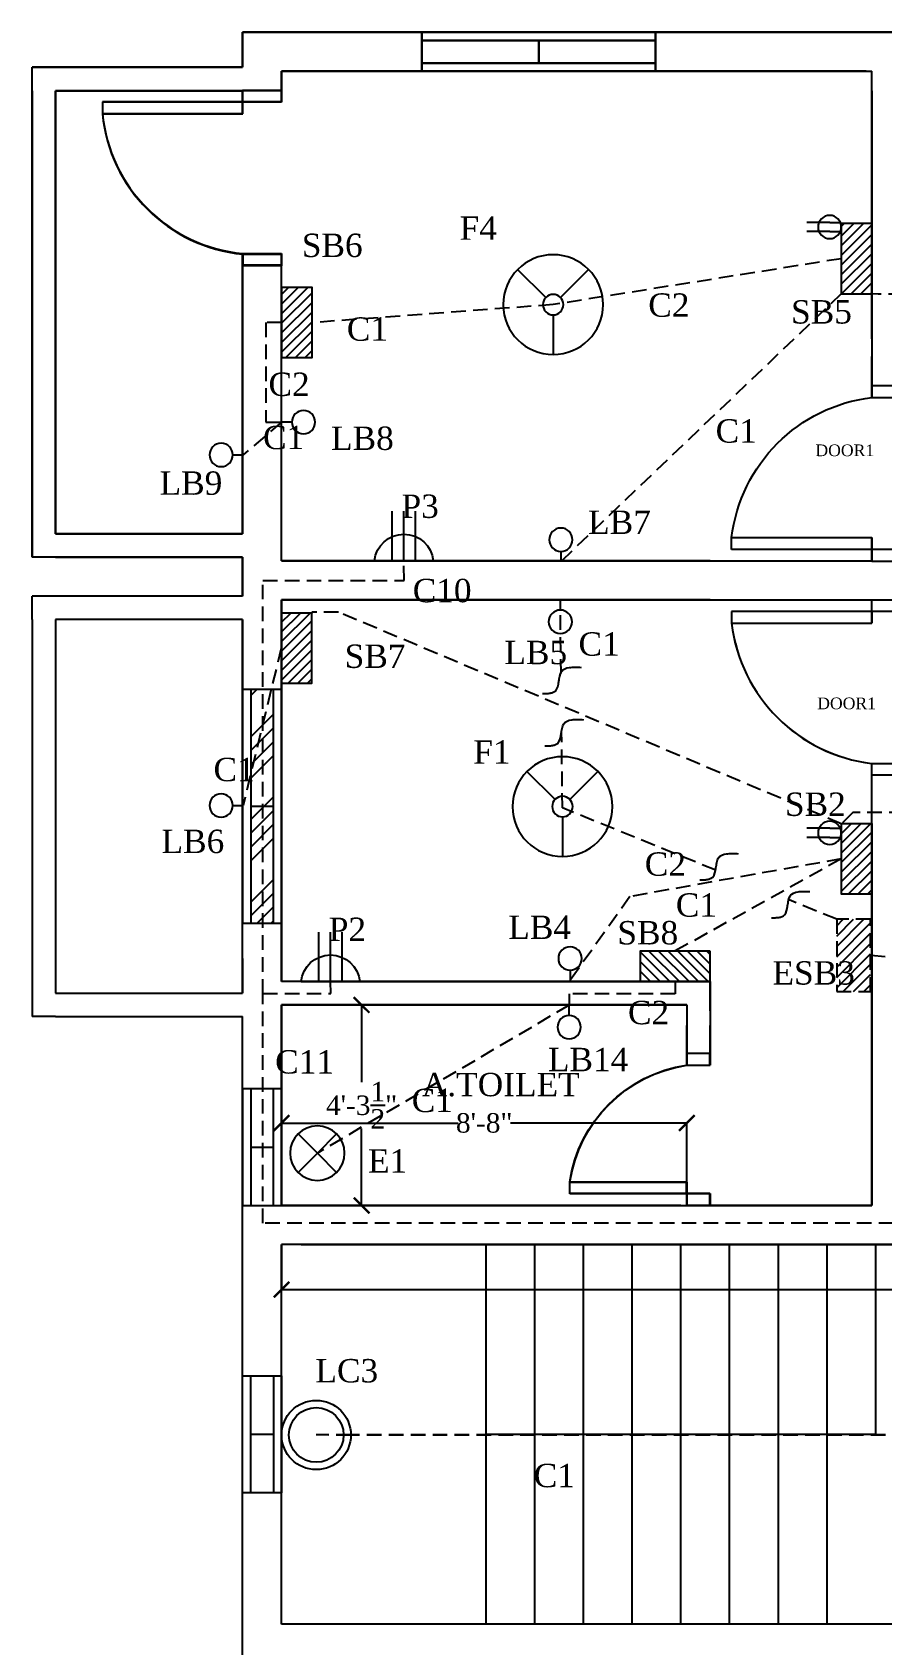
# Model space of a CAD drawing. Header units: inches. Extents: x -2152 to 9073, y -5017 to 214.
# Drawn here: x -213.7 to 4.4, y -305.8 to 108.2 of the extents above; entities that cross this region are included whole.
import ezdxf

# ---------------------------------------------------------------- set-up
doc = ezdxf.new("R2010")
doc.units = ezdxf.units.IN
doc.header["$LTSCALE"] = 15
doc.header["$MEASUREMENT"] = 0
doc.header["$PDMODE"] = 1
doc.header["$PDSIZE"] = 120
doc.linetypes.add('HIDDEN', pattern=[0.375, 0.25, -0.125])
for name, color, linetype in [('cad-block.com', 7, 'Continuous'), ('conduit break', 7, 'Continuous'), ('Doors', 46, 'Continuous'), ('Electrical', 7, 'Continuous'), ('Emergency', 130, 'HIDDEN'), ('Fittings', 7, 'Continuous'), ('Hidden', 242, 'HIDDEN'), ('Text', 7, 'Continuous'), ('Windows', 140, 'Continuous')]:
    doc.layers.add(name, color=color, linetype=linetype)
doc.styles.get("Standard").update_dxf_attribs({"font": 'times.ttf'})
doc.dimstyles.get("Standard").update_dxf_attribs({"dimtxt": 5, "dimasz": 4, "dimexe": 0.18, "dimexo": 0.0625, "dimgap": 0.09, "dimtad": 0, "dimtih": 1, "dimtoh": 1, "dimdec": 4, "dimzin": 0, "dimdsep": 46, "dimlunit": 4, "dimtxsty": 'Standard', "dimblk": 'ARCHTICK', "dimcen": 6, "dimadec": 0, "dimazin": 0, "dimtfac": 1, "dimtdec": 4, "dimtofl": 0, "dimtmove": 0, "dimatfit": 3, "dimfxl": 1, "dimtolj": 1, "dimtzin": 0, "dimarcsym": 0})

# ---------------------------------------------------------------- blocks, each defined once
blk = doc.blocks.new('door 2')
at = {"layer": 'Doors'}
for p, q in [((622.04, -394.53), (619.04, -394.53)), ((619.04, -394.53), (619.04, -424.53)), ((622.04, -424.53), (622.04, -394.53)), ((586.04, -430.53), (586.04, -424.53)), ((586.04, -424.53), (589.04, -424.53)), ((589.04, -424.53), (589.04, -430.53)), ((619.04, -424.53), (622.04, -424.53)), ((622.04, -424.53), (619.04, -424.53)), ((622.04, -424.53), (625.04, -424.53)), ((622.04, -430.53), (622.04, -424.53)), ((625.04, -424.53), (625.04, -430.53)), ((589.04, -430.53), (586.04, -430.53)), ((625.04, -430.53), (622.04, -430.53))]:
    blk.add_line(p, q, dxfattribs=at)
blk.add_arc((624.25, -429.74), 35.59, 98.4137, 171.5863, dxfattribs=at)
blk = doc.blocks.new('door 1')
at = {"layer": 'Doors'}
for p, q in [((546.55, -392), (543.55, -392)), ((543.55, -392), (543.55, -428)), ((546.55, -428), (546.55, -392)), ((504.55, -428), (507.55, -428)), ((507.55, -428), (507.55, -434)), ((543.55, -428), (546.55, -428)), ((546.55, -428), (543.55, -428)), ((546.55, -428), (549.55, -428)), ((546.55, -434), (546.55, -428)), ((549.55, -428), (549.55, -434)), ((507.55, -434), (504.55, -434)), ((549.55, -434), (546.55, -434))]:
    blk.add_line(p, q, dxfattribs=at)
blk.add_arc((548.5, -432.95), 41.25, 96.8892, 173.1108, dxfattribs=at)
blk = doc.blocks.new("door 1'")
at = {"layer": 'Doors'}
blk.add_line((-45, 0), (-45, 6), dxfattribs=at)
blk.add_blockref('door 1', (-549.55, 434), dxfattribs=at)
blk = doc.blocks.new('Window Big')
at = {"layer": 'Windows'}
for p, q in [((367.2, -212.7), (439.2, -212.7)), ((367.2, -224.7), (367.2, -212.7)), ((439.2, -212.7), (439.2, -224.7)), ((367.2, -215.2), (439.2, -215.2)), ((403.2, -215.2), (403.2, -222.2)), ((439.2, -222.2), (367.2, -222.2)), ((439.2, -224.7), (367.2, -224.7))]:
    blk.add_line(p, q, dxfattribs=at)
blk = doc.blocks.new('Main door')
at = {"layer": 'Doors'}
for p, q in [((547.72, -478.37), (544.72, -478.37)), ((544.72, -478.37), (544.72, -514.37)), ((547.72, -514.37), (547.72, -478.37)), ((505.72, -524.37), (505.72, -514.37)), ((505.72, -514.37), (505.72, -514.37)), ((508.72, -514.37), (505.72, -514.37)), ((508.72, -514.37), (508.72, -524.37)), ((544.72, -514.37), (547.72, -514.37)), ((547.72, -514.37), (550.72, -514.37)), ((547.72, -524.37), (547.72, -514.37)), ((550.72, -514.37), (550.72, -524.37)), ((508.72, -524.37), (505.72, -524.37)), ((550.72, -524.37), (547.72, -524.37))]:
    blk.add_line(p, q, dxfattribs=at)
blk.add_arc((548.56, -518.21), 40.02, 95.499, 174.501, dxfattribs=at)
blk = doc.blocks.new('Window Toilet')
at = {"layer": 'Windows'}
for p, q in [((293, -254.5), (329, -254.5)), ((293, -266.5), (293, -254.5)), ((293, -257), (329, -257)), ((311, -257), (311, -264)), ((329, -254.5), (329, -266.5)), ((329, -264), (293, -264)), ((329, -266.5), (293, -266.5))]:
    blk.add_line(p, q, dxfattribs=at)
blk = doc.blocks.new('_ArchTick')
at = {"color": 0, "linetype": 'ByBlock', "const_width": 0.15}
blk.add_lwpolyline([(-0.5, -0.5), (0.5, 0.5)], dxfattribs=at)
blk = doc.blocks.new('*D95')
at = {"layer": 'Defpoints', "color": 0, "transparency": 16777216}
for p in [(-45.68, -171.87), (-149.68, -193.05), (-45.68, -193.05)]:
    blk.add_point(p, dxfattribs=at)
at = {"layer": 'Text', "color": 0, "lineweight": -2, "transparency": 16777216}
for p, q in [((-149.68, -192.99), (-149.68, -171.69)), ((-149.68, -171.87), (-104.4, -171.87)), ((-45.68, -171.87), (-90.97, -171.87)), ((-45.68, -192.99), (-45.68, -171.69))]:
    blk.add_line(p, q, dxfattribs=at)
at = {"layer": 'Text', "color": 0, "lineweight": -2, "transparency": 16777216, "xscale": 4, "yscale": 4, "zscale": 4, "rotation": 180}
blk.add_blockref('_ArchTick', (-149.68, -171.87), dxfattribs=at)
at = {"layer": 'Text', "color": 0, "lineweight": -2, "transparency": 16777216, "xscale": 4, "yscale": 4, "zscale": 4}
blk.add_blockref('_ArchTick', (-45.68, -171.87), dxfattribs=at)
at = {"layer": 'Text', "color": 0, "transparency": 16777216, "insert": (-97.68, -171.87), "char_height": 5, "attachment_point": 5}
blk.add_mtext('\\A1;8\'-8"', dxfattribs=at)
blk = doc.blocks.new('*D96')
at = {"layer": 'Defpoints', "color": 0, "transparency": 16777216}
for p in [(-149.68, -141.55), (-149.68, -193.05), (-129.15, -193.05)]:
    blk.add_point(p, dxfattribs=at)
at = {"layer": 'Text', "color": 0, "lineweight": -2, "transparency": 16777216}
for p, q in [((-149.62, -141.55), (-128.97, -141.55)), ((-129.15, -141.55), (-129.15, -161.34)), ((-129.15, -193.05), (-129.15, -173.25)), ((-149.62, -193.05), (-128.97, -193.05))]:
    blk.add_line(p, q, dxfattribs=at)
at = {"layer": 'Text', "color": 0, "lineweight": -2, "transparency": 16777216, "xscale": 4, "yscale": 4, "zscale": 4}
for p, rotation in [((-129.15, -141.55), 90), ((-129.15, -193.05), 270)]:
    blk.add_blockref('_ArchTick', p, dxfattribs=dict(at, rotation=rotation))
at = {"layer": 'Text', "color": 0, "transparency": 16777216, "insert": (-129.15, -167.3), "char_height": 5, "attachment_point": 5}
blk.add_mtext('\\A1;4\'-3{\\H1.000000x;\\S1/2;}"', dxfattribs=at)
blk = doc.blocks.new('*D125')
at = {"layer": 'Defpoints', "color": 0, "transparency": 16777216}
for p in [(-149.68, -203.05), (257.82, -203.05), (257.82, -214.65)]:
    blk.add_point(p, dxfattribs=at)
at = {"layer": 'Text', "color": 0, "lineweight": -2, "transparency": 16777216}
for p, q in [((-149.68, -203.11), (-149.68, -214.83)), ((257.82, -203.11), (257.82, -214.83)), ((-149.68, -214.65), (41.84, -214.65)), ((257.82, -214.65), (66.29, -214.65))]:
    blk.add_line(p, q, dxfattribs=at)
at = {"layer": 'Text', "color": 0, "lineweight": -2, "transparency": 16777216, "xscale": 4, "yscale": 4, "zscale": 4, "rotation": 180}
blk.add_blockref('_ArchTick', (-149.68, -214.65), dxfattribs=at)
at = {"layer": 'Text', "color": 0, "lineweight": -2, "transparency": 16777216, "xscale": 4, "yscale": 4, "zscale": 4}
blk.add_blockref('_ArchTick', (257.82, -214.65), dxfattribs=at)
at = {"layer": 'Text', "color": 0, "transparency": 16777216, "insert": (54.07, -214.65), "char_height": 5, "attachment_point": 5}
blk.add_mtext('\\A1;33\'-11{\\H1.000000x;\\S1/2;}"', dxfattribs=at)
blk = doc.blocks.new('stair lights')
at = {"layer": 'Electrical'}
for radius in [8.89, 7.02]:
    blk.add_circle((-287.01, -241.57), radius, dxfattribs=at)
blk = doc.blocks.new('SLIDING WINDOW DOOR')
at = {"layer": 'Windows'}
h = blk.add_hatch(dxfattribs=at)
h.set_pattern_fill('ANSI34', color=256, scale=30, style=0)
h.paths.add_polyline_path([(625.85, -247.29), (625.85, -238.54), (580.85, -238.54), (580.85, -247.29)])
h.paths.add_polyline_path([(670.85, -247.29), (670.85, -238.54), (625.85, -238.54), (625.85, -247.29)])
at = {"layer": 'Windows', "xscale": 1.25, "yscale": 1.25, "zscale": 1.25}
blk.add_blockref('Window Big', (121.85, 30.46), dxfattribs=at)
blk = doc.blocks.new('switch board')
at = {"layer": 'Fittings'}
h = blk.add_hatch(dxfattribs=at)
h.set_pattern_fill('ANSI31', color=256, scale=14, style=0)
h.paths.add_polyline_path([(-262.5, -452.62), (-262.5, -444.78), (-280.5, -444.78), (-280.5, -452.62)])
blk.add_lwpolyline([(-280.5, -444.78), (-262.5, -444.78), (-262.5, -452.62), (-280.5, -452.62)], close=True, dxfattribs=at)
blk = doc.blocks.new('LBulb')
blk.add_line((-245.4, -401.06), (-241, -401.06))
blk.add_circle((-250.43, -401.06), 5.03)
blk = doc.blocks.new('exhaust')
at = {"layer": 'Electrical'}
for q in [(-247.45, -491.65), (-237.55, -491.65), (-247.45, -501.55), (-237.55, -501.55)]:
    blk.add_line((-242.5, -496.6), q, dxfattribs=at)
blk.add_circle((-242.5, -496.6), 7, dxfattribs=at)
blk = doc.blocks.new('fan')
at = {"layer": 'Fittings'}
for p, q in [((-299.43, -397.01), (-299.43, -380.04)), ((-302.55, -404.48), (-314.64, -416.38)), ((-296.32, -404.49), (-284.3, -416.47))]:
    blk.add_line(p, q, dxfattribs=at)
for radius in [21.36, 4.39]:
    blk.add_circle((-299.43, -401.4), radius, dxfattribs=at)
blk = doc.blocks.new('P socket')
at = {"layer": 'Electrical'}
for p, q in [((-253.14, -414.81), (-253.14, -429.89)), ((-253.14, -419.35), (-240.42, -419.35)), ((-253.14, -422.35), (-240.42, -422.35)), ((-253.14, -425.35), (-240.42, -425.35))]:
    blk.add_line(p, q, dxfattribs=at)
blk.add_arc((-253.89, -422.35), 7.58, 275.7142, 84.2858, dxfattribs=at)
blk = doc.blocks.new('2pin 5A socket at SB')
at = {"layer": 'Fittings'}
for p, q in [((-249.44, -380.04), (-254.02, -380.04)), ((-249.44, -380.04), (-239.57, -380.04)), ((-249.44, -384.04), (-254.02, -384.04)), ((-249.44, -384.04), (-239.57, -384.04))]:
    blk.add_line(p, q, dxfattribs=at)
blk.add_circle((-249.44, -382.04), 5, dxfattribs=at)
blk = doc.blocks.new('esb')
at = {"layer": 'Emergency'}
h = blk.add_hatch(dxfattribs=at)
h.set_pattern_fill('ANSI31', color=256, scale=15, style=0)
h.paths.add_polyline_path([(-826.17, -128.35), (-826.17, -119.65), (-844.76, -119.65), (-844.76, -128.35)])
for p, q in [((-844.76, -119.65), (-826.17, -119.65)), ((-844.76, -128.35), (-844.76, -119.65)), ((-826.17, -119.65), (-826.17, -128.35)), ((-826.17, -128.35), (-844.76, -128.35))]:
    blk.add_line(p, q, dxfattribs=at)

msp = doc.modelspace()

# ---------------------------------------------------------------- linework, layer by layer
for p, q in [((-159.68238, 108.2012), (267.81762, 108.2012)), ((-159.68238, 99.2012), (-159.68238, 108.2012)), ((267.81762, 108.2012), (-159.68238, 108.2012)), ((-159.68238, 108.2012), (-159.68238, 99.2012)), ((267.81762, 108.2012), (-159.68238, 108.2012)), ((-159.68238, 108.2012), (-159.68238, 99.2012)), ((267.81762, 108.2012), (-159.68238, 108.2012)), ((-159.68238, 108.2012), (-159.68238, 99.2012)), ((-213.68238, 93.2012), (-213.68238, 99.2012)), ((-207.68238, 99.2012), (-213.68238, 99.2012)), ((-213.68238, 93.2012), (-213.68238, 99.2012)), ((-213.68238, 99.2012), (-207.68238, 99.2012)), ((-213.68238, 93.2012), (-213.68238, 99.2012)), ((-213.68238, 99.2012), (-207.68238, 99.2012)), ((-213.68238, 93.2012), (-213.68238, 99.2012)), ((-213.68238, 99.2012), (-207.68238, 99.2012)), ((-159.68238, 99.2012), (-207.68238, 99.2012)), ((-207.68238, 99.2012), (-159.68238, 99.2012)), ((-207.68238, 99.2012), (-159.68238, 99.2012)), ((-207.68238, 99.2012), (-159.68238, 99.2012)), ((-149.68238, 93.2012), (-149.68238, 98.2012)), ((-149.68238, 98.2012), (-144.68238, 98.2012)), ((-144.68238, 98.2012), (-149.68238, 98.2012)), ((-149.68238, 98.2012), (-149.68238, 93.2012)), ((-144.68238, 98.2012), (-149.68238, 98.2012)), ((-149.68238, 98.2012), (-149.68238, 93.2012)), ((-144.68238, 98.2012), (-149.68238, 98.2012)), ((-149.68238, 98.2012), (-149.68238, 93.2012)), ((-144.68238, 98.2012), (0.31762, 98.2012)), ((0.31762, 98.2012), (-144.68238, 98.2012)), ((0.31762, 98.2012), (-144.68238, 98.2012)), ((0.31762, 98.2012), (-144.68238, 98.2012)), ((0.31762, 98.2012), (-144.68238, 98.2012)), ((0.31762, 98.2012), (-144.68238, 98.2012)), ((0.31762, 98.2012), (-144.68238, 98.2012)), ((0.31762, 98.2012), (1.81762, 98.2012)), ((0.31762, 98.2012), (1.81762, 98.2012)), ((0.31762, 98.2012), (1.81762, 98.2012)), ((0.31762, 98.2012), (1.81762, 98.2012)), ((1.81762, 93.2012), (1.81762, 98.2012)), ((1.81762, 93.2012), (1.81762, 98.2012)), ((1.81762, 93.2012), (1.81762, 98.2012)), ((1.81762, 93.2012), (1.81762, 98.2012)), ((-213.68238, 93.2012), (-213.68238, -20.5488)), ((-213.68238, -26.5488), (-213.68238, 93.2012)), ((-213.68238, -26.5488), (-213.68238, 93.2012)), ((-213.68238, -26.5488), (-213.68238, 93.2012)), ((-159.68238, 93.2012), (-207.68238, 93.2012)), ((-207.68238, 93.2012), (-207.68238, -20.5488)), ((-207.68238, -20.5488), (-207.68238, 93.2012)), ((-207.68238, 93.2012), (-159.68238, 93.2012)), ((-207.68238, -20.5488), (-207.68238, 93.2012)), ((-207.68238, 93.2012), (-159.68238, 93.2012)), ((-207.68238, -20.5488), (-207.68238, 93.2012)), ((-207.68238, 93.2012), (-159.68238, 93.2012)), ((-159.68238, 90.37454), (-159.68238, 93.2012)), ((-159.68238, 93.2012), (-159.68238, 87.21613)), ((-159.68238, 93.2012), (-159.68238, 87.21613)), ((-159.68238, 93.2012), (-159.68238, 87.21613)), ((-149.68238, 90.37454), (-149.68238, 93.2012)), ((-149.68238, 93.2012), (-149.68238, 90.21613)), ((-149.68238, 93.2012), (-149.68238, 90.21613)), ((-149.68238, 93.2012), (-149.68238, 90.21613)), ((1.81762, 29.4512), (1.81762, 93.2012)), ((1.81762, 93.2012), (1.81762, 24.91154)), ((1.81762, 93.2012), (1.81762, 24.91154)), ((1.81762, 93.2012), (1.81762, 24.91154)), ((-159.68238, -20.5488), (-159.68238, 51.37454)), ((-159.68238, 51.21684), (-159.68238, -20.5488)), ((-159.68238, 51.21684), (-159.68238, -20.5488)), ((-159.68238, 51.21684), (-159.68238, -20.5488)), ((-149.68238, -27.5488), (-149.68238, 51.37454)), ((-149.68238, -27.5488), (-149.67506, 49.71613)), ((-149.68238, -27.5488), (-149.67506, 49.71613)), ((-149.68238, -27.5488), (-149.67506, 49.71613)), ((1.81792, 29.5114), (1.77241, 24.97556)), ((1.77241, 24.97556), (1.81501, 17.45498)), ((1.81762, 14.43316), (1.81762, 24.91154)), ((1.81762, 14.43316), (1.81762, 24.91154)), ((1.81762, 14.43316), (1.81762, 24.91154)), ((-213.68238, -20.5488), (-213.68238, -26.5488)), ((-207.68238, -20.5488), (-194.69909, -20.5488)), ((-159.68238, -20.5488), (-207.68238, -20.5488)), ((-159.68238, -20.5488), (-207.68238, -20.5488)), ((-159.68238, -20.5488), (-207.68238, -20.5488)), ((-194.69909, -20.5488), (-159.68238, -20.5488)), ((1.81762, -27.5488), (1.81762, -24.54502)), ((1.81762, -27.5488), (1.81762, -24.56684)), ((1.81762, -27.5488), (1.81762, -24.56684)), ((1.81762, -27.5488), (1.81762, -24.56684)), ((-207.68238, -26.5488), (-213.68238, -26.5488)), ((-159.68238, -26.5488), (-213.68238, -26.5488)), ((-159.68238, -26.5488), (-213.68238, -26.5488)), ((-159.68238, -26.5488), (-213.68238, -26.5488)), ((-207.68238, -26.5488), (-194.69909, -26.5488)), ((-194.69909, -26.5488), (-159.68238, -26.5488)), ((-159.68238, -36.5488), (-159.68238, -26.5488)), ((-159.68238, -26.5488), (-159.68238, -36.5488)), ((-159.68238, -26.5488), (-159.68238, -36.5488)), ((-159.68238, -26.5488), (-159.68238, -36.5488)), ((-149.68238, -27.5488), (-144.68238, -27.5488)), ((-144.68238, -27.5488), (-149.68238, -27.5488)), ((-144.68238, -27.5488), (-149.68238, -27.5488)), ((-144.68238, -27.5488), (-149.68238, -27.5488)), ((-144.68238, -27.5488), (-47.18238, -27.5488)), ((-39.68238, -27.5488), (-144.68238, -27.5488)), ((-39.68238, -27.5488), (-144.68238, -27.5488)), ((-39.68238, -27.5488), (-144.68238, -27.5488)), ((-47.18238, -27.5488), (0.31762, -27.5488)), ((-39.68238, -27.5488), (0.31762, -27.5488)), ((-39.68238, -27.5488), (0.31762, -27.5488)), ((-39.68238, -27.5488), (0.31762, -27.5488)), ((0.31762, -27.5488), (1.81762, -27.5488)), ((0.31762, -27.5488), (1.81762, -27.5488)), ((0.31762, -27.5488), (1.81762, -27.5488)), ((0.31762, -27.5488), (1.81762, -27.5488)), ((-213.68238, -42.5488), (-213.68238, -36.5488)), ((-207.68238, -36.5488), (-213.68238, -36.5488)), ((-213.68238, -42.5488), (-213.68238, -36.5488)), ((-207.68238, -36.5488), (-213.68238, -36.5488)), ((-213.68238, -42.5488), (-213.68238, -36.5488)), ((-207.68238, -36.5488), (-213.68238, -36.5488)), ((-213.68238, -42.5488), (-213.68238, -36.5488)), ((-207.68238, -36.5488), (-213.68238, -36.5488)), ((-159.68238, -36.5488), (-207.68238, -36.5488)), ((-159.68238, -36.5488), (-207.68238, -36.5488)), ((-159.68238, -36.5488), (-207.68238, -36.5488)), ((-159.68238, -36.5488), (-207.68238, -36.5488)), ((-149.68238, -42.5488), (-149.68238, -37.5488)), ((-149.68238, -37.5488), (-144.68238, -37.5488)), ((-144.68238, -37.5488), (-149.68238, -37.5488)), ((-149.68238, -37.5488), (-149.68238, -42.5488)), ((-144.68238, -37.5488), (-149.68238, -37.5488)), ((-149.68238, -37.5488), (-149.68238, -42.5488)), ((-144.68238, -37.5488), (-149.68238, -37.5488)), ((-149.68238, -37.5488), (-149.68238, -42.5488)), ((-144.68238, -37.5488), (-47.18238, -37.5488)), ((-39.68238, -37.5488), (-144.68238, -37.5488)), ((-39.68238, -37.5488), (-144.68238, -37.5488)), ((-39.68238, -37.5488), (-144.68238, -37.5488)), ((-47.18238, -37.5488), (0.31762, -37.5488)), ((-39.68238, -37.5488), (0.31762, -37.5488)), ((-39.68238, -37.5488), (0.31762, -37.5488)), ((-39.68238, -37.5488), (0.31762, -37.5488)), ((0.31762, -37.5488), (1.81762, -37.5488)), ((0.31762, -37.5488), (1.81762, -37.5488)), ((0.31762, -37.5488), (1.81762, -37.5488)), ((0.31762, -37.5488), (1.81762, -37.5488)), ((1.81762, -40.56242), (1.81762, -37.5488)), ((1.81762, -43.53773), (1.81762, -37.5488)), ((1.81762, -43.53773), (1.81762, -37.5488)), ((1.81762, -43.53773), (1.81762, -37.5488)), ((-213.68238, -42.5488), (-213.68238, -138.5488)), ((-213.68238, -42.5488), (-213.68238, -138.5488)), ((-213.68238, -42.5488), (-213.68238, -138.5488)), ((-213.68238, -42.5488), (-213.68238, -138.5488)), ((-159.68238, -42.5488), (-207.68238, -42.5488)), ((-207.68238, -42.5488), (-207.68238, -138.5488)), ((-159.68238, -42.5488), (-207.68238, -42.5488)), ((-207.68238, -42.5488), (-207.68238, -138.5488)), ((-159.68238, -42.5488), (-207.68238, -42.5488)), ((-207.68238, -42.5488), (-207.68238, -138.5488)), ((-159.68238, -42.5488), (-207.68238, -42.5488)), ((-207.68238, -42.5488), (-207.68238, -138.5488)), ((-159.68238, -138.5488), (-159.68238, -42.5488)), ((-159.68238, -42.5488), (-159.68238, -93.60141)), ((-159.68238, -42.5488), (-159.68238, -93.60141)), ((-159.68238, -42.5488), (-159.68238, -93.60141)), ((-149.68238, -42.5488), (-149.68238, -50.58601)), ((-149.68238, -42.5488), (-149.68238, -45.5488)), ((-149.68238, -42.5488), (-149.68238, -45.5488)), ((-149.68238, -42.5488), (-149.68238, -45.5488)), ((-149.68238, -60.5488), (-149.68238, -45.5488)), ((-149.68238, -60.5488), (-149.68238, -45.5488)), ((-149.68238, -60.5488), (-149.68238, -45.5488)), ((-149.68238, -50.58601), (-149.68238, -60.5488)), ((-149.68238, -135.5488), (-149.68238, -60.5488)), ((-149.68238, -60.5488), (-149.68238, -93.59902)), ((-149.68238, -60.5488), (-149.68238, -93.59902)), ((-149.68238, -60.5488), (-149.68238, -93.59902)), ((-149.68238, -135.5488), (-149.68238, -68.0488)), ((1.81762, -95.04339), (1.81762, -79.53749)), ((1.81762, -95.04339), (1.81762, -79.53749)), ((1.81762, -95.04339), (1.81762, -79.53749)), ((1.81762, -94.99059), (1.81762, -79.56242)), ((-159.68238, -129.59902), (-159.68238, -93.60141)), ((-159.68238, -129.59902), (-159.68238, -93.60141)), ((-159.68238, -129.59902), (-159.68238, -93.60141)), ((-149.68238, -93.59902), (-149.68238, -132.59902)), ((-149.68238, -93.59902), (-149.68238, -132.59902)), ((-149.68238, -93.59902), (-149.68238, -132.59902)), ((1.81762, -94.99059), (1.81762, -112.96648)), ((1.81762, -95.04339), (1.81762, -188.0488)), ((1.81762, -95.04339), (1.81762, -188.0488)), ((1.81762, -95.04339), (1.81762, -188.0488)), ((1.81762, -188.0488), (1.81762, -112.96648)), ((-159.68238, -129.59902), (-159.68238, -138.5488)), ((-159.68238, -129.59902), (-159.68238, -138.5488)), ((-159.68238, -129.59902), (-159.68238, -138.5488)), ((-149.68238, -132.59902), (-149.68238, -135.5488)), ((-149.68238, -132.59902), (-149.68238, -135.5488)), ((-149.68238, -132.59902), (-149.68238, -135.5488)), ((-144.68238, -135.5488), (-149.68238, -135.5488)), ((-144.68238, -135.5488), (-149.68238, -135.5488)), ((-144.68238, -135.5488), (-149.68238, -135.5488)), ((-144.68238, -135.5488), (-149.68238, -135.5488)), ((-144.68238, -135.5488), (-47.18238, -135.5488)), ((-39.68238, -135.5488), (-144.68238, -135.5488)), ((-39.68238, -135.5488), (-144.68238, -135.5488)), ((-39.68238, -135.5488), (-144.68238, -135.5488)), ((-47.18238, -135.5488), (-39.68238, -135.5488)), ((-39.68238, -143.0488), (-39.68238, -135.5488)), ((-39.68238, -135.5488), (-39.68238, -146.83262)), ((-39.68238, -135.5488), (-39.68238, -146.83262)), ((-39.68238, -135.5488), (-39.68238, -146.83262)), ((-213.68238, -138.5488), (-213.68238, -144.5488)), ((-213.68238, -138.5488), (-213.68238, -144.5488)), ((-213.68238, -138.5488), (-213.68238, -144.5488)), ((-213.68238, -138.5488), (-213.68238, -144.5488)), ((-207.68238, -138.5488), (-159.68238, -138.5488)), ((-207.68238, -138.5488), (-159.68238, -138.5488)), ((-207.68238, -138.5488), (-159.68238, -138.5488)), ((-207.68238, -138.5488), (-159.68238, -138.5488)), ((-207.68238, -144.5488), (-213.68238, -144.5488)), ((-207.68238, -144.5488), (-213.68238, -144.5488)), ((-207.68238, -144.5488), (-213.68238, -144.5488)), ((-207.68238, -144.5488), (-213.68238, -144.5488)), ((-207.68238, -144.5488), (-159.68238, -144.5488)), ((-207.68238, -144.5488), (-159.68238, -144.5488)), ((-207.68238, -144.5488), (-159.68238, -144.5488)), ((-207.68238, -144.5488), (-159.68238, -144.5488)), ((-159.68238, -359.0488), (-159.68238, -144.5488)), ((-149.68238, -143.0488), (-149.68238, -141.5488)), ((-149.68238, -141.5488), (-144.68238, -141.5488)), ((-144.68238, -141.5488), (-149.68238, -141.5488)), ((-149.68238, -141.5488), (-149.68238, -143.0488)), ((-144.68238, -141.5488), (-149.68238, -141.5488)), ((-149.68238, -141.5488), (-149.68238, -143.0488)), ((-144.68238, -141.5488), (-149.68238, -141.5488)), ((-149.68238, -141.5488), (-149.68238, -143.0488)), ((-149.68238, -188.0488), (-149.68238, -143.0488)), ((-149.68238, -143.0488), (-149.68238, -188.0488)), ((-149.68238, -143.0488), (-149.68238, -188.0488)), ((-149.68238, -143.0488), (-149.68238, -188.0488)), ((-144.68238, -141.5488), (-47.18238, -141.5488)), ((-45.68238, -141.5488), (-144.68238, -141.5488)), ((-45.68238, -141.5488), (-144.68238, -141.5488)), ((-45.68238, -141.5488), (-144.68238, -141.5488)), ((-47.18238, -141.5488), (-45.68238, -141.5488)), ((-45.68238, -141.5488), (-45.68238, -143.0488)), ((-45.68238, -141.5488), (-45.68238, -146.83262)), ((-45.68238, -141.5488), (-45.68238, -146.83262)), ((-45.68238, -141.5488), (-45.68238, -146.83262)), ((-45.68238, -143.0488), (-45.68238, -146.81532)), ((-39.68238, -143.0488), (-39.68238, -146.81532)), ((-45.68238, -146.81532), (-45.68238, -157.0488)), ((-45.68238, -157.00183), (-45.68238, -146.83262)), ((-45.68238, -157.00183), (-45.68238, -146.83262)), ((-45.68238, -157.00183), (-45.68238, -146.83262)), ((-39.68238, -146.81532), (-39.68238, -157.0488)), ((-39.68238, -157.00183), (-39.68238, -146.83262)), ((-39.68238, -157.00183), (-39.68238, -146.83262)), ((-39.68238, -157.00183), (-39.68238, -146.83262)), ((-149.68238, -188.0488), (-149.68238, -193.0488)), ((-149.68238, -188.0488), (-149.68238, -193.0488)), ((-149.68238, -188.0488), (-149.68238, -193.0488)), ((-149.68238, -188.0488), (-149.68238, -193.0488)), ((-45.68238, -188.0488), (-45.68238, -193.0488)), ((-45.68238, -188.0488), (-45.68238, -193.0488)), ((-45.68238, -188.0488), (-45.68238, -193.0488)), ((-45.68238, -188.0488), (-45.68238, -193.0488)), ((-39.68238, -190.00183), (-39.68238, -193.0488)), ((-39.68238, -190.00183), (-39.68238, -193.0488)), ((-39.68238, -190.00183), (-39.68238, -193.0488)), ((1.81762, -188.0488), (1.81762, -193.0488)), ((1.81762, -193.0488), (1.81762, -188.0488)), ((1.81762, -193.0488), (1.81762, -188.0488)), ((1.81762, -193.0488), (1.81762, -188.0488)), ((-144.68238, -193.0488), (-149.68238, -193.0488)), ((-149.68238, -193.0488), (-144.68238, -193.0488)), ((-149.68238, -193.0488), (-144.68238, -193.0488)), ((-149.68238, -193.0488), (-144.68238, -193.0488)), ((-144.68238, -193.0488), (-47.18238, -193.0488)), ((-47.18238, -193.0488), (-144.68238, -193.0488)), ((-47.18238, -193.0488), (-144.68238, -193.0488)), ((-47.18238, -193.0488), (-144.68238, -193.0488)), ((-47.18238, -193.0488), (-45.68238, -193.0488)), ((-47.18238, -193.0488), (-45.68238, -193.0488)), ((-47.18238, -193.0488), (-45.68238, -193.0488)), ((-47.18238, -193.0488), (-45.68238, -193.0488)), ((-39.68238, -193.0488), (0.31762, -193.0488)), ((0.31762, -193.0488), (-39.68238, -193.0488)), ((0.31762, -193.0488), (-39.68238, -193.0488)), ((0.31762, -193.0488), (-39.68238, -193.0488)), ((1.81762, -193.0488), (0.31762, -193.0488)), ((0.31762, -193.0488), (1.81762, -193.0488)), ((0.31762, -193.0488), (1.81762, -193.0488)), ((0.31762, -193.0488), (1.81762, -193.0488)), ((-149.68238, -300.5488), (-149.68238, -203.0488)), ((-144.68238, -203.0488), (-149.68238, -203.0488)), ((-144.68238, -203.0488), (-149.68238, -203.0488)), ((-144.68238, -203.0488), (-149.68238, -203.0488)), ((-144.68238, -203.0488), (-149.68238, -203.0488)), ((-144.68238, -203.0488), (2.81762, -203.0488)), ((-9.68238, -203.0488), (-144.68238, -203.0488)), ((-9.68238, -203.0488), (-144.68238, -203.0488)), ((-9.68238, -203.0488), (-144.68238, -203.0488)), ((-97.18238, -300.5488), (-97.18238, -203.0488)), ((-84.68238, -300.5488), (-84.68238, -203.0488)), ((-72.18238, -300.5488), (-72.18238, -203.0488)), ((-59.68238, -300.5488), (-59.68238, -203.0488)), ((-47.18238, -300.5488), (-47.18238, -203.0488)), ((-34.68238, -300.5488), (-34.68238, -203.0488)), ((-22.18238, -300.5488), (-22.18238, -203.0488)), ((170.28163, -203.02288), (-9.68238, -203.0488)), ((170.28163, -203.02288), (-9.68238, -203.0488)), ((170.28163, -203.02288), (-9.68238, -203.0488)), ((-9.68238, -300.5488), (-9.68238, -203.0488)), ((2.81762, -203.0488), (170.34248, -202.96084)), ((2.81762, -251.7988), (2.81762, -203.0488)), ((-97.18238, -251.7988), (2.81762, -251.7988)), ((-144.68238, -300.5488), (-149.68238, -300.5488)), ((-9.68238, -300.5488), (-144.68238, -300.5488)), ((170.28163, -300.57472), (-9.68238, -300.5488))]:
    msp.add_line(p, q)
at = {"layer": 'conduit break'}
for points in [[(-82.68826, -61.59721), (-79.32919, -60.86209), (-77.85039, -55.96196), (-72.78471, -54.87375)], [(-82.08922, -75.0298), (-78.73014, -74.29469), (-77.25134, -69.39455), (-72.18566, -68.30634)], [(-42.37095, -109.43866), (-39.01188, -108.70355), (-37.53308, -103.80341), (-32.4674, -102.7152)], [(-23.96131, -119.17208), (-20.60224, -118.43696), (-19.12344, -113.53683), (-14.05776, -112.44862)]]:
    msp.add_spline(points, degree=3, dxfattribs=at)
at = {"layer": 'Emergency'}
for p, q in [((-77.95713, -56.48424), (-78.139, -39.19407)), ((-77.59447, -90.96329), (-77.79962, -71.45958)), ((-38.24077, -106.94236), (-77.59447, -90.96329)), ((-7.20152, -119.54545), (-19.44273, -114.57506)), ((5.25391, -129.18388), (1.49813, -128.83884)), ((-131.89487, -251.88546), (-140.78777, -251.97045)), ((-131.89487, -252.05544), (-140.78777, -251.97045)), ((61.59245, -251.88546), (-131.89487, -251.88546)), ((61.59245, -252.05544), (-131.89487, -252.05544))]:
    msp.add_line(p, q, dxfattribs=at)
at = {"layer": 'Hidden'}
for p, q in [((-6.0223, 50.05779), (-79.98162, 38.26206)), ((-79.98162, 38.26206), (-141.83515, 33.64981)), ((-6.0223, 41.0592), (-78, -27.72103)), ((3.45905, 40.92752), (1.81762, 41.0592)), ((127.92477, 40.92752), (3.45905, 40.92752)), ((-149.67507, 33.64981), (-153.74559, 33.64981)), ((-153.74559, 33.64981), (-153.74559, 8.12671)), ((-149.67872, 8.08367), (-159.56171, -0.32896)), ((-153.74559, 8.12671), (-149.67872, 8.08367)), ((-118.21842, -32.57442), (-118.28904, -27.49288)), ((-154.48598, -138.64623), (-154.48598, -32.57442)), ((-154.48598, -32.57442), (-118.21842, -32.57442)), ((-135.05616, -40.70541), (-141.95697, -40.70541)), ((-141.95697, -40.70541), (-141.95697, -40.91484)), ((-6.0223, -95.04339), (-135.05616, -40.70541)), ((-149.79689, -49.91342), (-159.58001, -90.3447)), ((-3.10473, -92.12443), (-6.0223, -95.04339)), ((100.03344, -92.12443), (-3.10473, -92.12443)), ((-6.0223, -104.04197), (-60.28544, -113.71277)), ((-6.0223, -104.04197), (-48.69048, -127.71498)), ((-60.28544, -113.71277), (-75.63698, -135.24803)), ((-137.05823, -138.64623), (-137.14228, -135.5488)), ((-48.69048, -135.5549), (-48.69048, -138.65539)), ((-154.48598, -197.58248), (-154.48598, -138.64623)), ((-154.48598, -138.64623), (-137.05823, -138.64623)), ((-75.84381, -138.65539), (-75.87605, -141.62243)), ((-48.69048, -138.65539), (-75.84381, -138.65539)), ((-75.87605, -141.62243), (-140.5, -179.5976)), ((153.62909, -197.58248), (-154.48598, -197.58248))]:
    msp.add_line(p, q, dxfattribs=at)
for points in [[(-82.68826, -61.59721), (-79.32919, -60.86209), (-77.85039, -55.96196), (-72.78471, -54.87375)], [(-82.08922, -75.0298), (-78.73014, -74.29469), (-77.25134, -69.39455), (-72.18566, -68.30634)], [(-42.37095, -109.43866), (-39.01188, -108.70355), (-37.53308, -103.80341), (-32.4674, -102.7152)], [(-23.96131, -119.17208), (-20.60224, -118.43696), (-19.12344, -113.53683), (-14.05776, -112.44862)]]:
    msp.add_spline(points, degree=3, dxfattribs=at)

# ---------------------------------------------------------------- block references
at = {"xscale": -0.5966070999190265, "zscale": 0.5966070999190317}
for p, yscale in [((-157.82225, 286.12214), 0.5966070999190833), ((-157.82225, 130.55373), 0.5966070999190265)]:
    msp.add_blockref('2pin 5A socket at SB', p, dxfattribs=dict(at, yscale=yscale))
at = {"xscale": -1}
for p, rotation in [((-594.45447, -237.85065), 90), ((-594.45447, -237.85065), 90), ((-594.45447, -237.85065), 90.0000000000005), ((-594.5763, -321.41388), 90), ((-594.5763, -321.41388), 90), ((-594.5763, -321.41388), 90.0000000000005)]:
    msp.add_blockref('switch board', p, dxfattribs=dict(at, rotation=rotation))
for name, p, xscale, yscale, zscale, rotation in [('LBulb', (-15.7794, -239.60452), -0.5966070999190265, 0.5966070999190265, 0.5966070999190317, 180), ('SLIDING WINDOW DOOR', (-316.62275, 326.68278), -0.6666666666666288, 0.6666666666666288, 0.666666666666651, 90), ('SLIDING WINDOW DOOR', (-316.62275, 326.68278), -0.6666666666666288, 0.6666666666666288, 0.666666666666651, 90), ('SLIDING WINDOW DOOR', (-316.62275, 326.68278), -0.6666666666666288, 0.6666666666666288, 0.666666666666651, 90.0000000000005), ('LBulb', (-15.7977, -329.62026), -0.5966070999190265, 0.5966070999190265, 0.5966070999190317, 180)]:
    msp.add_blockref(name, p, dxfattribs=dict(xscale=xscale, yscale=yscale, zscale=zscale, rotation=rotation))
at = {"layer": 'Doors'}
for name, p, rotation in [('Main door', (-674.05382, -457.34854), 90), ('Main door', (-674.0465, -457.50695), 90), ('Main door', (-674.0465, -457.50695), 90), ('Main door', (-674.0465, -457.50695), 90.00000000000053), ("door 1'", (7.79685, -37.56242), 90), ("door 1'", (7.81964, -37.53773), 90), ("door 1'", (7.81964, -37.53773), 90), ("door 1'", (7.81964, -37.53773), 90.00000000000053)]:
    msp.add_blockref(name, p, dxfattribs=dict(at, rotation=rotation))
at = {"layer": 'Doors', "xscale": -1}
for name, p, rotation in [("door 1'", (7.81651, -27.56684), 90), ("door 1'", (7.81651, -27.56684), 90), ("door 1'", (7.81651, -27.56684), 90.0000000000005), ('door 2', (-470.26862, 432.0393), 90), ('door 2', (-470.26862, 432.0393), 90), ('door 2', (-470.26862, 432.0393), 90.0000000000005), ('door 2', (-470.21291, 431.99233), 90)]:
    msp.add_blockref(name, p, dxfattribs=dict(at, rotation=rotation))
at = {"layer": 'Electrical', "xscale": -1}
for name, p, rotation in [('switch board', (-450.8017, -221.44267), 90), ('switch board', (-450.8017, -221.44267), 90), ('switch board', (-450.8017, -221.44267), 90.0000000000005), ('P socket', (304.06314, 225.64352), 270), ('P socket', (304.06314, 225.64352), 270), ('P socket', (304.06314, 225.64352), 270.0000000000005), ('switch board', (-450.8017, -375.54243), 90), ('switch board', (-450.8017, -375.54243), 90), ('switch board', (-450.8017, -375.54243), 90.0000000000005), ('P socket', (285.20989, 117.58761), 270), ('P socket', (285.20989, 117.58761), 270), ('P socket', (285.20989, 117.58761), 270.0000000000005), ('exhaust', (102, -676.1981), 180), ('exhaust', (102, -676.1981), 180), ('exhaust', (102, -676.1981), 180)]:
    msp.add_blockref(name, p, dxfattribs=dict(at, rotation=rotation))
at = {"layer": 'Electrical'}
for name, p, xscale, yscale, zscale, rotation in [('fan', (99.67377, -202.57603), -0.5999999999999943, 0.6000000000000227, 0.6000000000000001, 180), ('fan', (99.67377, -202.57603), -0.5999999999999943, 0.6000000000000227, 0.6000000000000001, 180), ('fan', (99.67377, -202.57603), -0.5999999999999943, 0.6000000000000227, 0.6000000000000001, 180), ('LBulb', (-317.27556, -171.50334), -0.5966070999190265, 0.5966070999190265, 0.5966070999190317, 90), ('LBulb', (-317.27556, -171.50334), -0.5966070999190265, 0.5966070999190265, 0.5966070999190317, 90), ('LBulb', (-317.27556, -171.50334), -0.5966070999190265, 0.5966070999190265, 0.5966070999190317, 90.0000000000005), ('LBulb', (161.13656, 106.24326), -0.5966070999190265, 0.5966070999190833, 0.5966070999190317, 270), ('LBulb', (161.13656, 106.24326), -0.5966070999190265, 0.5966070999190833, 0.5966070999190317, 270), ('LBulb', (161.13656, 106.24326), -0.5966070999190265, 0.5966070999190833, 0.5966070999190317, 270.0000000000005), ('fan', (102.06092, -331.45808), -0.5999999999999943, 0.6000000000000227, 0.6000000000000001, 180), ('fan', (102.06092, -331.45808), -0.5999999999999943, 0.6000000000000227, 0.6000000000000001, 180), ('fan', (102.06092, -331.45808), -0.5999999999999943, 0.6000000000000227, 0.6000000000000001, 180), ('LBulb', (-314.91254, -279.03034), -0.5966070999190265, 0.5966070999190265, 0.5966070999190317, 90), ('LBulb', (-314.91254, -279.03034), -0.5966070999190265, 0.5966070999190265, 0.5966070999190317, 90), ('LBulb', (-314.91254, -279.03034), -0.5966070999190265, 0.5966070999190265, 0.5966070999190317, 90.0000000000005), ('LBulb', (163.39951, 2.15988), -0.5966070999190265, 0.5966070999190265, 0.5966070999190317, 270), ('LBulb', (163.39951, 2.15988), -0.5966070999190265, 0.5966070999190265, 0.5966070999190317, 270), ('LBulb', (163.39951, 2.15988), -0.5966070999190265, 0.5966070999190265, 0.5966070999190317, 270.0000000000005)]:
    msp.add_blockref(name, p, dxfattribs=dict(at, xscale=xscale, yscale=yscale, zscale=zscale, rotation=rotation))
at = {"layer": 'Electrical', "xscale": -0.5966070999190265, "yscale": 0.5966070999190833, "zscale": 0.5966070999190317}
msp.add_blockref('LBulb', (-293.46103, 247.35923), dxfattribs=at)
msp.add_blockref('LBulb', (-293.46103, 247.35923), dxfattribs=at)
msp.add_blockref('LBulb', (-293.46103, 247.35923), dxfattribs=at)
at = {"layer": 'Electrical', "xscale": -1}
msp.add_blockref('switch board', (-320.19094, 317.06442), dxfattribs=at)
msp.add_blockref('switch board', (-320.19094, 317.06442), dxfattribs=at)
msp.add_blockref('switch board', (-320.19094, 317.06442), dxfattribs=at)
at = {"layer": 'Emergency', "xscale": -1, "rotation": 90}
msp.add_blockref('esb', (-126.85248, -964.30184), dxfattribs=at)
at = {"layer": 'Fittings', "xscale": -0.5966070999190265, "yscale": 0.5966070999190265, "zscale": 0.5966070999190317, "rotation": 180}
for p in [(-15.7794, -239.60452), (-15.7794, -239.60452), (-15.7977, -329.62026), (-15.7977, -329.62026)]:
    msp.add_blockref('LBulb', p, dxfattribs=at)
at = {"layer": 'Fittings'}
msp.add_blockref('stair lights', (146.21947, -10.3974), dxfattribs=at)
at = {"layer": 'Windows', "xscale": 0.8333333333332575, "yscale": 0.8333333333332575, "zscale": 0.8333333333332575}
msp.add_blockref('Window Big', (-419.68086, 285.45055), dxfattribs=at)
at = {"layer": 'Windows'}
for name, p, xscale, yscale, zscale, rotation in [('Window Big', (-419.68086, -79.04815), -0.8333333333332575, 0.8333333333332575, 0.8333333333333136, 180), ('Window Big', (-419.68086, -79.04815), -0.8333333333332575, 0.8333333333332575, 0.8333333333333136, 180), ('Window Big', (-419.68086, -79.04815), -0.8333333333332575, 0.8333333333332575, 0.8333333333333136, 180), ('Window Toilet', (-371.76571, 81.09983), -0.8333333333332575, 0.8333333333333144, 0.8333333333333136, 90), ('Window Toilet', (-371.76571, 81.09983), -0.8333333333332575, 0.8333333333333144, 0.8333333333333136, 90), ('Window Toilet', (-371.76571, 81.09983), -0.8333333333332575, 0.8333333333333144, 0.8333333333333136, 90.0000000000005), ('Window Toilet', (-371.76571, -510.96547), 0.8333333333332575, 0.8333333333332575, 0.8333333333332575, 90)]:
    msp.add_blockref(name, p, dxfattribs=dict(at, xscale=xscale, yscale=yscale, zscale=zscale, rotation=rotation))

# ---------------------------------------------------------------- texts
at = {"layer": 'cad-block.com', "insert": (-127.5, -184.5976), "char_height": 6, "width": 16, "attachment_point": 7}
msp.add_mtext('E1', dxfattribs=at)
msp.add_mtext('E1', dxfattribs=at)
msp.add_mtext('E1', dxfattribs=at)
at = {"layer": 'Emergency', "char_height": 6, "attachment_point": 7}
for s, insert, width in [('C1', (-73.47311, -51.95607), 15.3397789), ('C2', (-56.47311, -108.45607), 14.2618909), ('C1', (-84.97311, -265.45607), 15.3397789)]:
    msp.add_mtext(s, dxfattribs=dict(at, insert=insert, width=width))
at = {"layer": 'Hidden', "char_height": 6, "attachment_point": 7}
for s, insert, width in [('C2', (-55.57205, 35.06627), 14.2618909), ('C1', (-132.94041, 28.91085), 36.8971596), ('C2', (-153.05829, 14.72911), 14.2618909), ('C1', (-38.28324, 2.7434), 15.3397789), ('C1', (-154.45697, 1.06967), 23.3917072), ('C10', (-116.03357, -38.23491), 15.998008), ('C1', (-167.16157, -84.18192), 15.3397789), ('C1', (-48.50098, -118.97215), 15.3397789), ('C2', (-60.7814, -146.58702), 14.2618909), ('C11', (-151.33655, -159.24259), 12.1197077), ('C1', (-116.28937, -169.13521), 15.3397789)]:
    msp.add_mtext(s, dxfattribs=dict(at, insert=insert, width=width))
at = {"layer": 'Text'}
for s, height, p in [('DOOR1', 3, (-12.67595, -0.64259)), ('P3', 6, (-118.90824, -16.4924)), ('P3', 6, (-118.90824, -16.4924)), ('P3', 6, (-118.90824, -16.4924)), ('DOOR1', 3, (-12.21317, -65.61908)), ('P2', 6, (-137.56936, -125.12748)), ('P2', 6, (-137.56936, -125.12748)), ('P2', 6, (-137.56936, -125.12748)), ('A.TOILET', 6, (-113.68575, -164.98527))]:
    msp.add_text(s, height=height, dxfattribs=at).set_placement(p)
at = {"layer": 'Text', "char_height": 6}
for s, insert, width, attachment_point in [('F4', (-104, 54.9024), 17.5, 7), ('F4', (-104, 54.9024), 17.5, 7), ('F4', (-104, 54.9024), 17.5, 7), ('SB6', (-144.5, 50.4024), 14, 7), ('SB6', (-144.5, 50.4024), 14, 7), ('SB6', (-144.5, 50.4024), 14, 7), ('SB5', (-18.91518, 33.32334), 15, 7), ('SB5', (-18.91518, 33.32334), 15, 7), ('SB5', (-18.91518, 33.32334), 15, 7), ('LB8', (-137.00763, 0.86229), 12, 7), ('LB8', (-137.00763, 0.86229), 12, 7), ('LB8', (-137.00763, 0.86229), 12, 7), ('LB9', (-181.00763, -10.63771), 12, 7), ('LB9', (-181.00763, -10.63771), 12, 7), ('LB9', (-181.00763, -10.63771), 12, 7), ('LB7', (-71.00763, -20.63771), 12, 7), ('LB7', (-71.00763, -20.63771), 12, 7), ('LB7', (-71.00763, -20.63771), 12, 7), ('SB7', (-133.5, -55.0976), 14, 7), ('SB7', (-133.5, -55.0976), 14, 7), ('SB7', (-133.5, -55.0976), 14, 7), ('LB5', (-92.50763, -54.13771), 12, 7), ('LB5', (-92.50763, -54.13771), 12, 7), ('LB5', (-92.50763, -54.13771), 12, 7), ('F1', (-100.5, -79.5976), 10.8589498, 7), ('F1', (-100.5, -79.5976), 10.8589498, 7), ('F1', (-100.5, -79.5976), 10.8589498, 7), ('SB2', (-20.5, -93.0976), 13.5, 7), ('SB2', (-20.5, -93.0976), 13.5, 7), ('SB2', (-20.5, -93.0976), 13.5, 7), ('LB6', (-180.50763, -102.63771), 12, 7), ('LB6', (-180.50763, -102.63771), 12, 7), ('LB6', (-180.50763, -102.63771), 12, 7), ('LB4', (-91.50763, -124.63771), 12, 7), ('LB4', (-91.50763, -124.63771), 12, 7), ('LB4', (-91.50763, -124.63771), 12, 7), ('SB8', (-63.5, -126.0976), 12, 7), ('SB8', (-63.5, -126.0976), 12, 7), ('SB8', (-63.5, -126.0976), 12, 7), ('ESB3', (-23.68634, -136.40902), 43.8176199, 7), ('ESB3', (-23.68634, -136.40902), 43.8176199, 7), ('ESB3', (-23.68634, -136.40902), 43.8176199, 7), ('LB14', (-81.33545, -158.58089), 12, 7), ('LB14', (-81.33545, -158.58089), 12, 7), ('LB14', (-81.33545, -158.58089), 12, 7), ('LC3', (-141.00763, -232.45989), 12, 1)]:
    msp.add_mtext(s, dxfattribs=dict(at, insert=insert, width=width, attachment_point=attachment_point))

# ---------------------------------------------------------------- dimensions: what is measured, and where the dimension line sits
at = {"layer": 'Text'}
dim = msp.add_linear_dim(base=(-129.15332, -193.0488), p1=(-149.68238, -141.5488), p2=(-149.68238, -193.0488), angle=90, dimstyle='Standard', dxfattribs=at)
dim.commit()
dim.dimension.update_dxf_attribs({"geometry": '*D96', "text_midpoint": (-129.15332, -167.2988)})
dim = msp.add_linear_dim(base=(-45.68238, -171.86969), p1=(-149.68238, -193.0488), p2=(-45.68238, -193.0488), dimstyle='Standard', dxfattribs=at)
dim.commit()
dim.dimension.update_dxf_attribs({"geometry": '*D95', "text_midpoint": (-97.68238, -171.86969)})
dim = msp.add_linear_dim(base=(257.81762, -214.65196), p1=(-149.68238, -203.0488), p2=(257.81762, -203.0488), dimstyle='Standard', dxfattribs=at)
dim.commit()
dim.dimension.update_dxf_attribs({"geometry": '*D125', "text_midpoint": (54.06762, -214.65196), "dimtype": 160})

doc.saveas('drawing.dxf')
